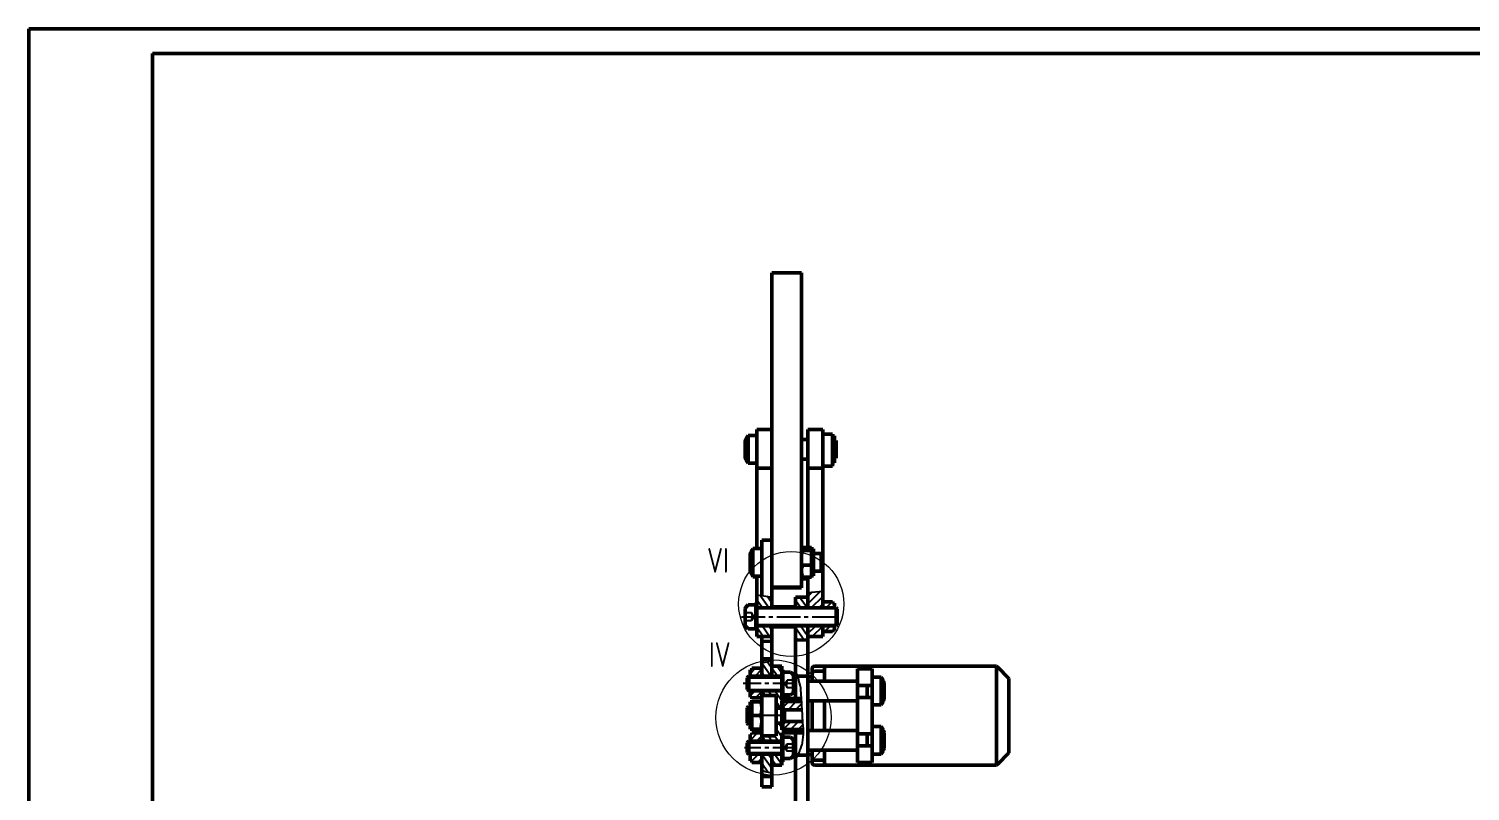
# Model space of a CAD drawing. Header units: millimetres. Extents: x 1895 to 3084, y 1125 to 1966.
# Drawn here: x 1895.3 to 2186.6, y 1811.4 to 1965.6 of the extents above; entities that cross this region are included whole.
import ezdxf

# ---------------------------------------------------------------- set-up
doc = ezdxf.new("R2010")
doc.units = ezdxf.units.MM
doc.header["$LTSCALE"] = 0.25
doc.linetypes.add('CENTER2', pattern=[28.575, 19.05, -3.175, 3.175, -3.175])
doc.layers.get('0').update_dxf_attribs({"lineweight": 25})
for name, color, linetype, lineweight in [('CB', 171, 'Continuous', 50), ('Duong_manh', 3, 'Continuous', 25), ('TAM', 1, 'CENTER2', 25)]:
    doc.layers.add(name, color=color, linetype=linetype, lineweight=lineweight)
doc.styles.add('SLDTEXTSTYLE0', font='TXT', dxfattribs={"width": 0.75})

msp = doc.modelspace()

# ---------------------------------------------------------------- hatches: boundary and pattern name
h = msp.add_hatch()
h.set_pattern_fill('ANSI31', color=256, scale=0.333333, angle=80)
h.set_pattern_definition([(125, (1121.0933, 1381.6329), (-0.8669359, -0.6070351), [])])
h.paths.add_polyline_path([(2052.746, 1850.702), (2050.246, 1850.702), (2050.246, 1848.502), (2052.746, 1848.502)])
h.paths.add_polyline_path([(2045.446, 1850.699), (2043.446, 1851.011), (2042.446, 1851.155), (2042.446, 1848.502), (2045.446, 1848.502), (2045.446, 1848.702)])
h.paths.add_polyline_path([(2045.446, 1844.902), (2042.446, 1844.902), (2042.446, 1843.902), (2042.446, 1842.702), (2045.446, 1842.702)])
h.paths.add_polyline_path([(2052.746, 1844.902), (2050.246, 1844.902), (2050.246, 1844.702), (2050.246, 1842.009), (2052.746, 1841.956)])
h = msp.add_hatch()
h.set_pattern_fill('ANSI31', color=256, scale=0.333333)
h.set_pattern_definition([(45, (1121.0933, 1381.6329), (-0.7483547, 0.7483547), [])])
h.paths.add_polyline_path([(2055.746, 1844.902), (2052.746, 1844.902), (2052.746, 1842.702), (2055.746, 1842.702)])
h.paths.add_polyline_path([(2055.746, 1851.918), (2052.746, 1851.631), (2052.746, 1848.502), (2055.746, 1848.502), (2055.746, 1849.452)])
h.paths.add_polyline_path([(2058.146, 1849.452), (2057.746, 1849.452), (2057.746, 1849.697), (2055.887, 1849.697), (2055.746, 1849.452), (2055.746, 1848.502), (2058.146, 1848.502)])
h.paths.add_polyline_path([(2058.146, 1844.902), (2055.746, 1844.902), (2055.746, 1843.952), (2055.887, 1843.707), (2057.746, 1843.707), (2057.746, 1843.952), (2058.146, 1843.952)])
h = msp.add_hatch()
h.set_pattern_fill('ANSI31', color=256, scale=0.333333)
h.set_pattern_definition([(45, (1189.37, 1357.6716), (-0.7483547, 0.7483547), [])])
edge = h.paths.add_edge_path()
edge.add_spline(control_points=[(2051.517, 1827.899), (2051.495, 1828.268), (2051.463, 1828.816), (2051.427, 1829.364), (2051.415, 1829.544)], knot_values=[0.2631466, 0.2631466, 0.2631466, 0.2631466, 0.3551369, 0.4001484, 0.4001484, 0.4001484, 0.4001484], degree=3, periodic=0)
edge.add_line((2051.415, 1829.544), (2047.696, 1829.544))
edge.add_line((2047.696, 1829.544), (2047.696, 1828.234))
edge.add_spline(control_points=[(2047.696, 1828.234), (2047.777, 1828.151), (2047.886, 1828.039), (2047.994, 1827.926), (2048.021, 1827.898)], knot_values=[0, 0, 0, 0, 0.7478702, 1, 1, 1, 1], degree=3, periodic=0)
edge.add_line((2048.021, 1827.898), (2051.517, 1827.899))
edge = h.paths.add_edge_path()
edge.add_spline(control_points=[(2051.768, 1823.928), (2051.749, 1824.366), (2051.707, 1824.893), (2051.67, 1825.419), (2051.664, 1825.506)], knot_values=[0.599325, 0.599325, 0.599325, 0.599325, 0.7086526, 0.7304591, 0.7304591, 0.7304591, 0.7304591], degree=3, periodic=0)
edge.add_line((2051.664, 1825.506), (2048.021, 1825.508))
edge.add_line((2048.021, 1825.508), (2047.696, 1825.171))
edge.add_line((2047.696, 1825.171), (2047.696, 1823.921))
edge.add_line((2047.696, 1823.921), (2051.768, 1823.928))
h.paths.add_polyline_path([(2041.046, 1818.906), (2041.046, 1817.564), (2041.446, 1817.564), (2041.446, 1817.212), (2043.25, 1817.212), (2043.446, 1817.564), (2043.446, 1818.906)])
h.paths.add_polyline_path([(2041.446, 1823.215), (2041.446, 1822.863), (2041.046, 1822.863), (2041.046, 1821.521), (2043.446, 1821.521), (2043.446, 1822.863), (2043.25, 1823.215)])
h.paths.add_polyline_path([(2041.046, 1831.693), (2041.046, 1830.443), (2041.446, 1830.443), (2041.446, 1830.283), (2043.354, 1830.283), (2043.446, 1830.443), (2043.446, 1831.693)])
h.paths.add_polyline_path([(2041.446, 1836.311), (2041.446, 1836.103), (2041.446, 1835.943), (2041.046, 1835.943), (2041.046, 1834.693), (2043.446, 1834.693), (2043.446, 1835.943), (2043.2, 1836.311)])
h = msp.add_hatch()
h.set_pattern_fill('ANSI31', color=256, scale=0.333333, angle=80)
h.set_pattern_definition([(125, (1189.37, 1357.6716), (-0.8669359, -0.6070351), [])])
edge = h.paths.add_edge_path()
edge.add_line((2047.446, 1831.693), (2045.446, 1831.693))
edge.add_line((2045.446, 1831.693), (2043.446, 1831.693))
edge.add_line((2043.446, 1831.693), (2043.446, 1830.795))
edge.add_line((2043.446, 1830.795), (2046.305, 1830.795))
edge.add_line((2046.305, 1830.795), (2046.305, 1828.22))
edge.add_line((2046.305, 1828.22), (2047.446, 1828.22))
edge.add_line((2047.446, 1828.22), (2047.446, 1829.664))
edge.add_line((2047.446, 1829.664), (2051.407, 1829.664))
edge.add_spline(control_points=[(2051.407, 1829.664), (2051.396, 1829.837), (2051.384, 1830.01), (2051.371, 1830.184)], knot_values=[0.2098573, 0.2098573, 0.2098573, 0.2098573, 0.2531658, 0.2531658, 0.2531658, 0.2531658], degree=3, periodic=0)
edge.add_line((2051.371, 1830.184), (2047.446, 1830.184))
edge.add_line((2047.446, 1830.184), (2047.446, 1831.693))
h.paths.add_polyline_path([(2047.446, 1823.222), (2051.596, 1823.222), (2051.596, 1823.818), (2047.446, 1823.818), (2047.446, 1825.174), (2046.305, 1825.174), (2046.305, 1822.611), (2043.446, 1822.611), (2043.446, 1821.521), (2045.446, 1821.521), (2047.446, 1821.521)])
h.paths.add_polyline_path([(2047.446, 1818.906), (2045.446, 1818.906), (2045.446, 1816.71), (2047.446, 1816.71)])
edge = h.paths.add_edge_path()
edge.add_line((2045.446, 1818.906), (2043.446, 1818.906))
edge.add_line((2043.446, 1818.906), (2043.446, 1817.564))
edge.add_line((2043.446, 1817.564), (2043.446, 1815.585))
edge.add_spline(control_points=[(2043.446, 1815.585), (2043.67, 1815.51), (2044.323, 1815.291), (2045, 1815.164), (2045.446, 1815.081)], knot_values=[0, 0, 0, 0, 0.3424134, 1, 1, 1, 1], degree=3, periodic=0)
edge.add_line((2045.446, 1815.081), (2045.446, 1818.906))
h.paths.add_polyline_path([(2045.446, 1836.696), (2045.446, 1837.774), (2043.446, 1837.39), (2043.446, 1834.693), (2045.446, 1834.693)])
h.paths.add_polyline_path([(2047.446, 1836.696), (2045.446, 1836.696), (2045.446, 1834.693), (2047.446, 1834.693)])

# ---------------------------------------------------------------- linework, layer by layer
at = {"color": 7, "linetype": 'Continuous', "lineweight": 25}
for p, q in [((2042.446, 1851.155), (2043.446, 1851.011)), ((2043.446, 1851.011), (2045.446, 1850.699)), ((2052.746, 1851.631), (2055.746, 1851.918)), ((2043.446, 1837.39), (2045.446, 1837.774)), ((2050.246, 1835.548), (2050.632, 1834.703)), ((2050.692, 1818.703), (2050.246, 1817.975))]:
    msp.add_line(p, q, dxfattribs=at)
at = {"color": 7, "linetype": 'Continuous', "lineweight": 18}
for centre, radius in [((2049.371, 1849.29), 10.625), ((2045.79, 1826.334), 11.649)]:
    msp.add_circle(centre, radius, dxfattribs=at)
at = {"color": 7, "linetype": 'Continuous', "lineweight": 25}
for points, knots in [([(2051.185, 1832.703), (2051.142, 1832.928), (2051.06, 1833.353), (2050.904, 1833.924), (2050.764, 1834.353), (2050.674, 1834.596), (2050.637, 1834.691), (2050.632, 1834.703)], [0, 0, 0, 0, 0.33057922, 0.62486743, 0.85414592, 0.98083569, 1, 1, 1, 1]), ([(2051.185, 1832.703), (2051.279, 1831.47), (2051.467, 1828.984), (2051.63, 1825.732), (2051.868, 1822.951), (2051.619, 1821.446), (2051.496, 1820.703)], [0, 0, 0, 0, 0.3081581, 0.6211315, 0.8131155, 1, 1, 1, 1]), ([(2050.692, 1818.703), (2050.709, 1818.734), (2050.775, 1818.854), (2050.911, 1819.116), (2051.112, 1819.55), (2051.326, 1820.094), (2051.44, 1820.504), (2051.496, 1820.703)], [0, 0, 0, 0, 0.0499414, 0.1887828, 0.409884, 0.7133641, 1, 1, 1, 1]), ([(2045.446, 1815.081), (2045, 1815.164), (2044.323, 1815.291), (2043.67, 1815.51), (2043.446, 1815.585)], [0, 0, 0, 0, 0.6575866, 1, 1, 1, 1])]:
    msp.add_open_spline(points, degree=3, knots=knots, dxfattribs=at)
at = {"layer": 'CB'}
for p, q in [((3084.255, 1965.639), (1895.255, 1965.639)), ((1895.255, 1965.639), (1895.255, 1124.639)), ((3079.255, 1960.639), (1920.255, 1960.639)), ((1920.255, 1960.639), (1920.255, 1129.639)), ((2045.446, 1913.558), (2045.446, 1916.29)), ((2045.446, 1916.29), (2051.446, 1916.29)), ((2051.446, 1916.29), (2051.446, 1913.558)), ((2042.193, 1849.502), (2042.193, 1843.902)), ((2042.205, 1849.502), (2042.446, 1849.502)), ((2042.446, 1844.902), (2042.446, 1848.502)), ((2058.146, 1849.452), (2058.146, 1848.502)), ((2058.446, 1848.502), (2058.63, 1848.324)), ((2058.63, 1845.081), (2058.63, 1848.324)), ((2058.146, 1843.952), (2058.146, 1844.902)), ((2058.446, 1844.902), (2058.63, 1845.081)), ((2042.205, 1843.902), (2042.446, 1843.902)), ((2050.246, 1838.702), (2050.247, 1837.097)), ((2043.2, 1836.311), (2043.446, 1835.943)), ((2047.685, 1835.993), (2047.446, 1835.993)), ((2047.685, 1835.993), (2047.685, 1830.393)), ((2040.804, 1834.693), (2040.462, 1834.362)), ((2040.462, 1832.023), (2040.462, 1834.362)), ((2041.046, 1834.693), (2040.804, 1834.693)), ((2040.804, 1834.693), (2040.804, 1831.693)), ((2043.446, 1834.693), (2041.046, 1834.693)), ((2047.446, 1834.693), (2047.446, 1831.693)), ((2040.804, 1831.693), (2040.462, 1832.023)), ((2040.804, 1831.693), (2041.046, 1831.693)), ((2043.446, 1831.693), (2041.046, 1831.693)), ((2043.446, 1830.795), (2046.305, 1830.795)), ((2046.305, 1830.795), (2046.305, 1822.611)), ((2047.685, 1830.393), (2047.446, 1830.393)), ((2040.746, 1828.527), (2040.462, 1828.258)), ((2040.462, 1825.196), (2040.462, 1828.258)), ((2047.446, 1828.22), (2046.305, 1828.22)), ((2047.696, 1828.234), (2047.696, 1829.544)), ((2047.696, 1829.544), (2051.415, 1829.544)), ((2040.746, 1824.927), (2040.462, 1825.196)), ((2047.446, 1825.174), (2046.305, 1825.174)), ((2048.021, 1825.508), (2051.664, 1825.506)), ((2040.804, 1821.521), (2040.462, 1821.192)), ((2040.462, 1821.192), (2040.462, 1819.236)), ((2040.804, 1818.906), (2040.804, 1821.521)), ((2040.804, 1821.521), (2041.046, 1821.521)), ((2043.446, 1822.611), (2046.305, 1822.611)), ((2047.679, 1823.082), (2047.446, 1823.082)), ((2047.446, 1818.906), (2047.446, 1821.521)), ((2047.679, 1820.195), (2047.679, 1823.082)), ((2040.804, 1818.906), (2040.462, 1819.236)), ((2041.046, 1818.906), (2040.804, 1818.906)), ((2047.679, 1820.197), (2047.679, 1817.346)), ((2047.679, 1817.346), (2047.446, 1817.346)), ((2054.096, 1817.702), (2053.597, 1817.688)), ((2045.446, 1814.393), (2045.455, 1814.689))]:
    msp.add_line(p, q, dxfattribs=at)
at = {"layer": 'CB', "linetype": 'Continuous'}
for p, q in [((2045.446, 1907.849), (2045.446, 1913.558)), ((2051.446, 1907.849), (2051.446, 1913.558)), ((2045.446, 1887.872), (2045.446, 1907.849)), ((2051.446, 1887.872), (2051.446, 1907.849)), ((2045.446, 1877.269), (2045.446, 1887.872)), ((2051.446, 1877.269), (2051.446, 1887.872)), ((2042.446, 1883.38), (2040.646, 1883.38)), ((2040.646, 1883.38), (2040.646, 1878.61)), ((2045.446, 1884.58), (2042.446, 1884.58)), ((2042.446, 1876.78), (2042.446, 1884.58)), ((2052.746, 1882.58), (2051.446, 1882.58)), ((2055.746, 1884.58), (2052.746, 1884.58)), ((2052.746, 1876.78), (2052.746, 1884.58)), ((2055.746, 1876.78), (2055.746, 1884.58)), ((2057.746, 1883.643), (2055.746, 1883.643)), ((2057.746, 1883.239), (2057.746, 1883.643)), ((2058.146, 1883.33), (2057.746, 1883.33)), ((2057.746, 1882.836), (2057.746, 1883.239)), ((2057.746, 1881.305), (2057.746, 1882.836)), ((2058.146, 1878.645), (2058.146, 1883.33)), ((2058.446, 1882.38), (2058.146, 1882.38)), ((2058.446, 1882.38), (2058.446, 1879.313)), ((2040.046, 1878.996), (2040.046, 1882.164)), ((2057.746, 1879.773), (2057.746, 1881.305)), ((2057.746, 1878.645), (2057.746, 1879.773)), ((2040.646, 1878.61), (2040.646, 1877.78)), ((2040.646, 1877.78), (2042.446, 1877.78)), ((2042.446, 1876.78), (2045.446, 1876.78)), ((2042.446, 1860.512), (2042.446, 1876.78)), ((2045.446, 1859.439), (2045.446, 1877.269)), ((2051.446, 1878.58), (2052.746, 1878.58)), ((2051.446, 1859.711), (2051.446, 1877.269)), ((2052.746, 1876.78), (2055.746, 1876.78)), ((2052.746, 1860.702), (2052.746, 1876.78)), ((2057.746, 1877.144), (2055.746, 1877.144)), ((2055.746, 1848.502), (2055.746, 1876.78)), ((2057.746, 1877.517), (2057.746, 1878.645)), ((2057.746, 1877.83), (2058.146, 1877.83)), ((2057.746, 1877.517), (2057.746, 1877.144)), ((2058.146, 1878.78), (2058.446, 1878.78)), ((2058.146, 1877.83), (2058.146, 1878.645)), ((2058.446, 1879.313), (2058.446, 1878.78)), ((2045.446, 1862.216), (2043.446, 1862.216)), ((2043.446, 1858.151), (2043.446, 1862.216)), ((2041.046, 1856.128), (2041.046, 1859.296)), ((2041.646, 1860.512), (2041.585, 1856.519)), ((2043.446, 1860.512), (2041.646, 1860.512)), ((2045.446, 1859.163), (2045.446, 1859.439)), ((2045.446, 1855.99), (2045.446, 1859.164)), ((2051.692, 1860.702), (2051.446, 1860.417)), ((2051.446, 1859.44), (2051.446, 1859.711)), ((2051.446, 1852.712), (2051.446, 1859.44)), ((2053.446, 1860.702), (2051.692, 1860.702)), ((2053.446, 1860.133), (2051.692, 1860.133)), ((2053.446, 1860.417), (2053.446, 1860.702)), ((2053.846, 1860.462), (2053.446, 1860.462)), ((2053.446, 1860.133), (2053.446, 1860.417)), ((2053.446, 1859.103), (2053.446, 1860.133)), ((2053.446, 1858.638), (2053.446, 1859.103)), ((2053.846, 1858.927), (2053.846, 1860.462)), ((2055.446, 1859.512), (2053.846, 1859.512)), ((2055.446, 1859.512), (2055.449, 1858.005)), ((2041.047, 1855.892), (2041.046, 1856.128)), ((2041.646, 1856.585), (2041.646, 1854.769)), ((2043.446, 1851.011), (2043.446, 1858.11)), ((2053.446, 1857.143), (2051.692, 1857.143)), ((2053.446, 1857.143), (2053.446, 1858.638)), ((2053.446, 1855.933), (2053.446, 1857.143)), ((2053.846, 1858.638), (2053.846, 1858.927)), ((2053.846, 1854.962), (2053.846, 1858.638)), ((2055.446, 1858.008), (2055.446, 1855.912)), ((2041.646, 1854.912), (2043.446, 1854.912)), ((2041.646, 1854.769), (2042.446, 1854.769)), ((2042.446, 1851.155), (2042.446, 1854.912)), ((2045.446, 1850.699), (2045.446, 1855.99)), ((2051.446, 1854.962), (2051.472, 1854.917)), ((2051.446, 1854.819), (2051.597, 1854.558)), ((2053.446, 1854.722), (2051.692, 1854.722)), ((2052.746, 1854.411), (2051.692, 1854.411)), ((2052.746, 1851.631), (2052.746, 1854.722)), ((2053.446, 1854.722), (2053.446, 1855.933)), ((2053.446, 1854.962), (2053.846, 1854.962)), ((2053.846, 1855.912), (2055.446, 1855.912)), ((2042.446, 1848.502), (2042.446, 1851.155)), ((2045.446, 1852.712), (2048.446, 1852.712)), ((2045.446, 1852.569), (2048.446, 1852.569)), ((2045.446, 1848.502), (2045.446, 1850.699)), ((2048.446, 1852.712), (2051.446, 1852.712)), ((2048.446, 1852.712), (2048.446, 1852.569)), ((2048.446, 1852.569), (2051.446, 1852.569)), ((2052.746, 1850.702), (2050.246, 1850.702)), ((2050.246, 1848.502), (2050.246, 1850.702)), ((2051.446, 1852.712), (2051.446, 1852.569)), ((2052.746, 1848.502), (2052.746, 1851.631)), ((2052.746, 1848.502), (2052.746, 1850.702)), ((2040.046, 1848.102), (2040.046, 1848.286)), ((2040.046, 1848.102), (2040.046, 1845.302)), ((2040.646, 1849.113), (2042.205, 1849.113)), ((2042.446, 1849.502), (2042.446, 1848.502)), ((2042.446, 1848.502), (2058.446, 1848.502)), ((2050.246, 1848.702), (2045.446, 1848.702)), ((2055.746, 1849.452), (2055.887, 1849.697)), ((2055.887, 1849.697), (2057.746, 1849.697)), ((2057.746, 1849.697), (2057.746, 1849.452)), ((2058.146, 1849.452), (2057.746, 1849.452)), ((2058.446, 1848.502), (2058.446, 1844.902)), ((2040.046, 1845.118), (2040.046, 1845.302)), ((2042.446, 1842.702), (2042.446, 1844.902)), ((2042.446, 1844.902), (2042.446, 1843.902)), ((2058.446, 1844.902), (2042.446, 1844.902)), ((2045.446, 1842.702), (2045.446, 1844.902)), ((2045.446, 1844.702), (2050.246, 1844.702)), ((2050.246, 1842.009), (2050.246, 1844.902)), ((2052.746, 1842.702), (2052.746, 1844.902)), ((2052.746, 1841.956), (2052.746, 1844.902)), ((2055.746, 1842.702), (2055.746, 1844.902)), ((2055.746, 1844.902), (2055.746, 1843.952)), ((2040.646, 1844.291), (2042.205, 1844.291)), ((2042.446, 1842.702), (2045.446, 1842.702)), ((2043.446, 1842.702), (2043.446, 1841.698)), ((2045.446, 1841.744), (2043.446, 1841.698)), ((2043.446, 1840.472), (2043.446, 1841.698)), ((2045.446, 1842.702), (2045.446, 1841.744)), ((2045.446, 1839.418), (2045.446, 1841.744)), ((2050.246, 1838.702), (2050.246, 1842.009)), ((2052.746, 1841.956), (2050.246, 1842.009)), ((2052.746, 1842.702), (2055.746, 1842.702)), ((2052.746, 1839.216), (2052.746, 1841.956)), ((2055.887, 1843.707), (2055.746, 1843.952)), ((2057.746, 1843.707), (2055.887, 1843.707)), ((2057.746, 1843.952), (2058.146, 1843.952)), ((2057.746, 1843.952), (2057.746, 1843.707)), ((2043.447, 1837.745), (2043.446, 1840.471)), ((2045.446, 1838.212), (2045.446, 1839.417)), ((2052.746, 1835.679), (2052.746, 1839.216)), ((2041.046, 1835.943), (2041.446, 1835.943)), ((2041.046, 1835.943), (2041.046, 1834.693)), ((2041.446, 1836.311), (2043.2, 1836.311)), ((2041.446, 1836.311), (2041.446, 1836.103)), ((2041.446, 1836.103), (2041.446, 1835.943)), ((2043.446, 1838.212), (2045.446, 1838.212)), ((2043.446, 1837.39), (2043.446, 1837.746)), ((2043.446, 1834.693), (2043.446, 1837.39)), ((2045.446, 1837.993), (2045.446, 1838.212)), ((2045.446, 1837.774), (2045.446, 1837.979)), ((2045.446, 1834.693), (2045.446, 1837.774)), ((2045.446, 1834.693), (2045.446, 1836.696)), ((2045.446, 1836.696), (2047.446, 1836.696)), ((2047.446, 1834.693), (2047.446, 1836.696)), ((2047.446, 1835.993), (2047.446, 1834.993)), ((2050.246, 1835.548), (2050.246, 1837.099)), ((2052.746, 1834.703), (2052.746, 1835.68)), ((2056.1, 1836.702), (2054.096, 1836.702)), ((2056.096, 1835.702), (2054.096, 1835.702)), ((2056.596, 1836.702), (2056.096, 1836.702)), ((2056.096, 1836.202), (2056.096, 1833.702)), ((2090.896, 1836.702), (2056.596, 1836.702)), ((2062.746, 1834.952), (2062.746, 1836.202)), ((2062.746, 1836.202), (2065.746, 1836.202)), ((2065.746, 1836.202), (2065.746, 1834.952)), ((2091.043, 1836.555), (2090.896, 1836.702)), ((2090.896, 1816.702), (2090.896, 1836.702)), ((2093.396, 1834.202), (2091.043, 1836.555)), ((2043.446, 1834.693), (2045.446, 1834.693)), ((2045.446, 1834.693), (2047.446, 1834.693)), ((2049.246, 1835.499), (2047.685, 1835.499)), ((2049.846, 1834.593), (2049.846, 1834.777)), ((2049.846, 1831.793), (2049.846, 1834.593)), ((2050.246, 1835.548), (2050.246, 1834.636)), ((2050.246, 1834.703), (2050.657, 1834.703)), ((2050.246, 1834.636), (2050.246, 1830.184)), ((2050.632, 1834.703), (2052.746, 1834.703)), ((2052.746, 1834.703), (2052.746, 1832.703)), ((2053.596, 1834.578), (2052.746, 1834.578)), ((2054.814, 1833.703), (2052.746, 1833.703)), ((2053.596, 1833.703), (2053.596, 1834.982)), ((2062.746, 1833.702), (2054.814, 1833.702)), ((2062.746, 1834.952), (2062.746, 1833.302)), ((2062.746, 1832.802), (2062.746, 1833.302)), ((2062.746, 1832.802), (2062.746, 1830.352)), ((2065.746, 1832.802), (2062.746, 1832.802)), ((2064.746, 1830.975), (2064.746, 1832.802)), ((2065.746, 1833.302), (2065.746, 1834.952)), ((2067.546, 1834.502), (2065.746, 1834.502)), ((2065.746, 1833.302), (2065.746, 1832.804)), ((2065.746, 1830.352), (2065.746, 1832.802)), ((2067.546, 1830.572), (2067.546, 1834.502)), ((2068.146, 1833.286), (2068.146, 1830.118)), ((2093.396, 1834.202), (2093.396, 1819.202)), ((2041.046, 1831.693), (2041.046, 1830.443)), ((2041.446, 1830.443), (2041.046, 1830.443)), ((2041.446, 1830.443), (2041.446, 1830.283)), ((2041.446, 1830.283), (2043.354, 1830.283)), ((2043.354, 1830.283), (2043.446, 1830.443)), ((2045.446, 1831.693), (2043.446, 1831.693)), ((2043.446, 1828.157), (2043.446, 1831.693)), ((2043.446, 1831.693), (2043.446, 1830.443)), ((2047.446, 1831.693), (2045.446, 1831.693)), ((2047.446, 1830.184), (2047.446, 1831.693)), ((2047.446, 1831.393), (2047.446, 1830.393)), ((2047.446, 1830.184), (2051.371, 1830.184)), ((2049.246, 1830.886), (2047.685, 1830.886)), ((2049.846, 1831.609), (2049.846, 1831.793)), ((2052.746, 1820.703), (2052.746, 1832.703)), ((2062.746, 1830.352), (2065.746, 1830.352)), ((2062.746, 1829.852), (2062.746, 1830.352)), ((2062.746, 1829.852), (2062.746, 1823.552)), ((2064.746, 1830.352), (2064.746, 1830.975)), ((2065.746, 1830.352), (2065.746, 1829.852)), ((2065.746, 1823.552), (2065.746, 1829.852)), ((2067.546, 1828.902), (2067.546, 1830.572)), ((2041.046, 1828.527), (2040.746, 1828.527)), ((2040.746, 1825.587), (2040.746, 1828.527)), ((2041.446, 1829.477), (2041.046, 1829.477)), ((2041.046, 1829.477), (2041.046, 1828.138)), ((2041.046, 1828.138), (2041.046, 1823.977)), ((2041.446, 1829.477), (2041.446, 1828.114)), ((2041.446, 1829.477), (2043.2, 1829.477)), ((2041.446, 1828.114), (2041.446, 1826.751)), ((2043.446, 1828.157), (2043.446, 1825.249)), ((2051.407, 1829.664), (2047.446, 1829.664)), ((2047.446, 1828.157), (2047.446, 1829.664)), ((2047.446, 1825.249), (2047.446, 1828.157)), ((2047.696, 1825.171), (2047.696, 1828.234)), ((2051.517, 1827.899), (2048.021, 1827.898)), ((2048.021, 1827.898), (2048.021, 1825.508)), ((2052.746, 1829.703), (2056.942, 1829.703)), ((2053.596, 1823.703), (2053.596, 1829.703)), ((2056.096, 1829.703), (2056.096, 1823.703)), ((2056.942, 1829.702), (2062.746, 1829.702)), ((2065.746, 1828.902), (2067.546, 1828.902)), ((2040.746, 1824.927), (2040.746, 1825.587)), ((2040.746, 1824.927), (2041.046, 1824.927)), ((2041.446, 1826.751), (2041.446, 1825.364)), ((2041.446, 1826.751), (2043.2, 1826.751)), ((2041.446, 1825.364), (2041.446, 1823.977)), ((2043.2, 1823.977), (2043.446, 1825.364)), ((2043.446, 1821.521), (2043.446, 1825.249)), ((2047.446, 1823.818), (2047.446, 1825.249)), ((2047.696, 1825.171), (2048.021, 1825.508)), ((2047.696, 1825.171), (2047.696, 1823.921)), ((2067.546, 1824.502), (2065.746, 1824.502)), ((2067.546, 1820.607), (2067.546, 1824.502)), ((2041.046, 1823.977), (2041.446, 1823.977)), ((2041.046, 1822.863), (2041.046, 1821.521)), ((2041.046, 1822.863), (2041.446, 1822.863)), ((2041.046, 1821.521), (2045.446, 1821.521)), ((2041.446, 1823.977), (2043.2, 1823.977)), ((2041.446, 1823.215), (2041.446, 1822.863)), ((2043.25, 1823.215), (2041.446, 1823.215)), ((2043.446, 1822.863), (2043.25, 1823.215)), ((2043.446, 1822.863), (2043.446, 1821.521)), ((2045.446, 1821.521), (2047.446, 1821.521)), ((2047.446, 1823.818), (2051.596, 1823.818)), ((2051.596, 1823.222), (2047.446, 1823.222)), ((2047.446, 1821.521), (2047.446, 1823.222)), ((2047.446, 1822.915), (2047.446, 1821.856)), ((2047.679, 1822.371), (2049.246, 1822.371)), ((2051.768, 1823.928), (2047.696, 1823.921)), ((2049.846, 1821.405), (2049.846, 1821.616)), ((2049.846, 1819.022), (2049.846, 1821.405)), ((2050.246, 1823.222), (2050.246, 1818.77)), ((2051.596, 1823.222), (2051.596, 1823.818)), ((2057.138, 1823.703), (2052.746, 1823.703)), ((2062.746, 1823.702), (2057.138, 1823.702)), ((2062.746, 1823.052), (2062.746, 1823.552)), ((2062.746, 1823.052), (2062.746, 1820.602)), ((2065.746, 1823.052), (2062.746, 1823.052)), ((2064.746, 1820.602), (2064.746, 1823.052)), ((2065.746, 1823.552), (2065.746, 1823.052)), ((2065.746, 1820.607), (2065.746, 1823.052)), ((2068.146, 1823.286), (2068.146, 1820.118)), ((2041.072, 1818.906), (2041.046, 1818.906)), ((2041.046, 1818.906), (2041.046, 1817.564)), ((2045.446, 1818.906), (2041.072, 1818.906)), ((2043.446, 1815.585), (2043.446, 1818.906)), ((2043.446, 1818.906), (2043.446, 1817.564)), ((2045.446, 1815.081), (2045.446, 1818.906)), ((2047.446, 1818.906), (2045.446, 1818.906)), ((2045.446, 1816.71), (2045.446, 1818.906)), ((2047.446, 1816.71), (2047.446, 1818.906)), ((2047.446, 1818.571), (2047.446, 1817.512)), ((2049.846, 1818.811), (2049.846, 1819.022)), ((2050.729, 1818.77), (2050.246, 1818.77)), ((2050.246, 1818.77), (2050.246, 1817.975)), ((2052.746, 1818.703), (2050.692, 1818.703)), ((2052.746, 1820.703), (2052.746, 1818.703)), ((2052.746, 1819.703), (2055.367, 1819.703)), ((2052.746, 1818.828), (2053.596, 1818.828)), ((2052.746, 1816.991), (2052.746, 1818.703)), ((2053.596, 1818.203), (2053.596, 1819.703)), ((2053.596, 1817.688), (2053.596, 1818.203)), ((2055.367, 1819.702), (2062.746, 1819.702)), ((2056.096, 1819.702), (2056.096, 1817.202)), ((2062.746, 1820.102), (2062.746, 1820.602)), ((2062.746, 1820.602), (2065.746, 1820.602)), ((2062.746, 1820.102), (2062.746, 1818.452)), ((2062.746, 1817.202), (2062.746, 1818.452)), ((2065.746, 1820.599), (2065.746, 1820.102)), ((2065.746, 1818.452), (2065.746, 1820.102)), ((2065.746, 1818.902), (2067.546, 1818.902)), ((2065.746, 1818.452), (2065.746, 1817.202)), ((2067.546, 1818.902), (2067.546, 1820.607)), ((2093.396, 1819.202), (2091.043, 1816.848)), ((2041.046, 1817.564), (2041.446, 1817.564)), ((2041.446, 1817.212), (2041.446, 1817.564)), ((2043.25, 1817.212), (2041.446, 1817.212)), ((2043.446, 1817.564), (2043.25, 1817.212)), ((2043.443, 1817.558), (2043.446, 1817.564)), ((2043.446, 1814.924), (2043.446, 1815.585)), ((2047.446, 1816.71), (2045.446, 1816.71)), ((2047.679, 1818.056), (2049.246, 1818.056)), ((2050.246, 1815.572), (2050.246, 1817.975)), ((2050.246, 1804.768), (2050.246, 1815.57)), ((2052.746, 1804.768), (2052.746, 1816.989)), ((2056.096, 1817.702), (2054.096, 1817.702)), ((2054.096, 1816.702), (2056.096, 1816.702)), ((2056.096, 1816.702), (2056.596, 1816.702)), ((2056.596, 1816.702), (2090.896, 1816.702)), ((2065.746, 1817.202), (2062.746, 1817.202)), ((2090.896, 1816.702), (2091.043, 1816.848)), ((2043.446, 1812.61), (2043.447, 1814.923)), ((2043.446, 1814.393), (2045.446, 1814.393)), ((2043.446, 1812.293), (2043.446, 1812.61)), ((2045.446, 1814.691), (2045.446, 1815.081)), ((2045.446, 1812.61), (2045.446, 1814.393)), ((2045.446, 1812.293), (2045.446, 1812.61)), ((2043.446, 1812.293), (2045.446, 1812.293))]:
    msp.add_line(p, q, dxfattribs=at)
for centre, radius, start, end in [((2044.789, 1880.58), 5, 145.9442, 161.53053), ((2044.789, 1880.58), 5, 198.46947, 214.0558), ((2045.789, 1857.712), 5, 145.9442, 161.53053), ((2045.751, 1857.547), 4.956, 199.1584, 214.09027), ((2045.784, 1857.71), 4.995, 200.45157, 214.05994), ((2041.738, 1847.69), 1.794, 127.48918, 160.5743), ((2041.738, 1845.715), 1.794, 199.4257, 232.51082), ((2054.096, 1836.202), 0.5, 90, 180), ((2054.095, 1835.204), 0.497, 89.87243, 176.77398), ((2056.596, 1836.202), 0.5, 90, 180), ((2048.505, 1834.273), 1.433, 20.57648, 58.83796), ((2063.404, 1831.702), 5, 18.46947, 34.0558), ((2048.505, 1832.112), 1.433, 301.16204, 339.42352), ((2063.404, 1831.702), 5, 325.9442, 341.53053), ((2063.404, 1821.702), 5, 18.46947, 34.0558), ((2048.517, 1821.175), 1.401, 18.35593, 58.61512), ((2048.517, 1819.252), 1.401, 301.38488, 341.64407), ((2063.404, 1821.702), 5, 325.9442, 341.53053), ((2054.096, 1817.202), 0.5, 180, 270), ((2056.596, 1817.202), 0.5, 180, 270)]:
    msp.add_arc(centre, radius, start, end, dxfattribs=at)
at = {"layer": 'CB'}
msp.add_arc((2057.476, 1858.343), 6.055, 162.80468, 167.19556, dxfattribs=at)
at = {"layer": 'CB', "linetype": 'Continuous'}
for points, knots in [([(2051.446, 1860.417), (2051.446, 1860.411), (2051.45, 1860.315), (2051.575, 1860.22), (2051.692, 1860.133)], [0, 0, 0, 0, 0.0701503, 1, 1, 1, 1]), ([(2051.571, 1859.685), (2051.566, 1859.663), (2051.54, 1859.55), (2051.501, 1859.343), (2051.464, 1859.063), (2051.448, 1858.828), (2051.447, 1858.686), (2051.446, 1858.638)], [0, 0, 0, 0, 0.064479, 0.3301144, 0.5970314, 0.8654701, 1, 1, 1, 1]), ([(2051.692, 1857.143), (2051.661, 1857.058), (2051.586, 1856.851), (2051.509, 1856.55), (2051.456, 1856.231), (2051.449, 1856.037), (2051.446, 1855.933)], [0, 0, 0, 0, 0.21944375, 0.53106013, 0.74953751, 1, 1, 1, 1]), ([(2051.446, 1855.933), (2051.446, 1855.904), (2051.448, 1855.787), (2051.466, 1855.564), (2051.523, 1855.249), (2051.604, 1854.963), (2051.669, 1854.784), (2051.692, 1854.722)], [0, 0, 0, 0, 0.0692591, 0.2834928, 0.5397827, 0.840432, 1, 1, 1, 1]), ([(2051.692, 1854.722), (2051.661, 1854.742), (2051.599, 1854.782), (2051.53, 1854.842), (2051.489, 1854.889), (2051.477, 1854.911), (2051.473, 1854.917)], [0, 0, 0, 0, 0.3652449, 0.7488908, 0.9242778, 1, 1, 1, 1]), ([(2051.692, 1854.411), (2051.673, 1854.438), (2051.638, 1854.488), (2051.607, 1854.541), (2051.592, 1854.566)], [0, 0, 0, 0, 0.5317286, 1, 1, 1, 1]), ([(2043.446, 1828.114), (2043.442, 1828.238), (2043.429, 1828.702), (2043.297, 1829.149), (2043.2, 1829.477)], [0, 0, 0, 0, 0.26742295, 1, 1, 1, 1]), ([(2043.2, 1826.751), (2043.238, 1826.865), (2043.381, 1827.306), (2043.418, 1827.77), (2043.446, 1828.114)], [0, 0, 0, 0, 0.2592104, 1, 1, 1, 1]), ([(2048.021, 1827.898), (2047.994, 1827.926), (2047.886, 1828.039), (2047.777, 1828.151), (2047.696, 1828.234)], [0, 0, 0, 0, 0.2521298, 1, 1, 1, 1]), ([(2043.446, 1825.364), (2043.446, 1825.397), (2043.442, 1825.867), (2043.317, 1826.325), (2043.2, 1826.751)], [0, 0, 0, 0, 0.069885, 1, 1, 1, 1])]:
    msp.add_open_spline(points, degree=3, knots=knots, dxfattribs=at)
for points in [[(2053.596, 1836.202), (2053.596, 1836.158), (2053.596, 1836.072), (2053.596, 1835.492), (2053.6, 1834.977)], [(2053.596, 1817.202), (2053.596, 1817.245), (2053.596, 1817.332), (2053.596, 1817.687), (2053.596, 1817.687)]]:
    msp.add_open_spline(points, degree=3, dxfattribs=at)
at = {"layer": 'Duong_manh', "linetype": 'Continuous'}
for p, q in [((2041.316, 1847.49), (2040.046, 1847.49)), ((2041.316, 1847.489), (2041.316, 1847.49)), ((2040.046, 1845.981), (2041.316, 1845.981)), ((2049.846, 1833.914), (2048.576, 1833.914)), ((2048.576, 1832.406), (2048.576, 1832.405)), ((2048.576, 1832.405), (2049.846, 1832.405)), ((2048.576, 1821.001), (2049.846, 1821.001)), ((2048.576, 1821), (2048.576, 1821.001)), ((2049.846, 1819.492), (2048.576, 1819.492))]:
    msp.add_line(p, q, dxfattribs=at)
at = {"layer": 'Duong_manh'}
for p, q in [((2041.836, 1846.702), (2041.316, 1847.49)), ((2041.316, 1847.489), (2041.469, 1847.004)), ((2058.63, 1848.324), (2042.446, 1848.324)), ((2041.469, 1847.004), (2041.316, 1846.702)), ((2041.836, 1846.702), (2041.316, 1845.981)), ((2041.469, 1846.4), (2041.316, 1846.702)), ((2041.316, 1845.981), (2041.469, 1846.4)), ((2058.63, 1845.081), (2042.446, 1845.081)), ((2040.462, 1834.362), (2047.446, 1834.362)), ((2048.056, 1833.193), (2048.576, 1833.914)), ((2048.056, 1833.193), (2048.576, 1832.405)), ((2048.576, 1833.914), (2048.423, 1833.494)), ((2048.423, 1833.494), (2048.576, 1833.193)), ((2048.423, 1832.891), (2048.576, 1833.193)), ((2048.576, 1832.406), (2048.423, 1832.891)), ((2040.462, 1832.023), (2047.446, 1832.023)), ((2040.462, 1821.192), (2047.446, 1821.192)), ((2040.462, 1819.236), (2047.446, 1819.236)), ((2048.056, 1820.213), (2048.576, 1821.001)), ((2048.056, 1820.213), (2048.576, 1819.492)), ((2048.576, 1821), (2048.423, 1820.515)), ((2048.423, 1820.515), (2048.576, 1820.213)), ((2048.423, 1819.912), (2048.576, 1820.213)), ((2048.576, 1819.492), (2048.423, 1819.912))]:
    msp.add_line(p, q, dxfattribs=at)
at = {"layer": 'TAM', "lineweight": 25}
for p, q in [((2039.314, 1846.702), (2059.013, 1846.702)), ((2050.424, 1833.193), (2039.652, 1833.193)), ((2048.341, 1826.703), (2040.184, 1826.727)), ((2050.393, 1820.214), (2039.93, 1820.214))]:
    msp.add_line(p, q, dxfattribs=at)

# ---------------------------------------------------------------- texts
at = {"color": 7, "linetype": 'Continuous', "lineweight": 18, "char_height": 5, "attachment_point": 1, "style": 'SLDTEXTSTYLE0'}
for s, insert in [('{\\fTCVN 7284|b0|i0|c0|p34;VI}', (2032.372, 1860.622)), ('{\\fTCVN 7284|b0|i0|c0|p34;IV}', (2032.754, 1841.565))]:
    msp.add_mtext(s, dxfattribs=dict(at, insert=insert))

doc.saveas('drawing.dxf')
